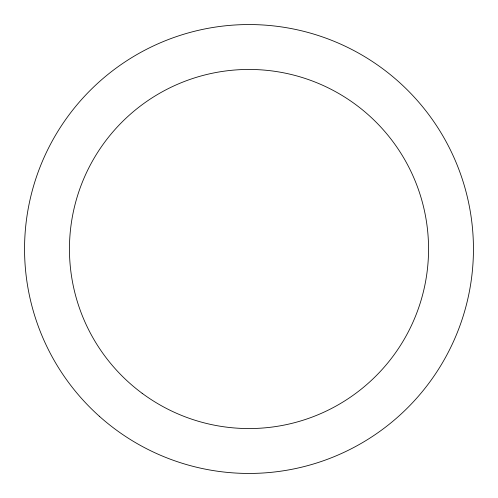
<?xml version="1.0" encoding="UTF-8"?>
<svg xmlns="http://www.w3.org/2000/svg" width="498" height="498" viewBox="0 0 498 498"><rect width="100%" height="100%" fill="white"/><g stroke="black" fill="none" stroke-linecap="round" stroke-linejoin="round"><path stroke-width="0.75" d="M99.289 416.216A224.442 224.442 0 0 0 468.668 295.04A224.442 224.442 0 0 0 179.037 35.738A224.442 224.442 0 0 0 99.289 416.216M142.16 393.308A179.554 179.554 0 0 0 427.396 269.368A179.554 179.554 0 0 0 177.444 84.324A179.554 179.554 0 0 0 142.16 393.308"/></g></svg>
